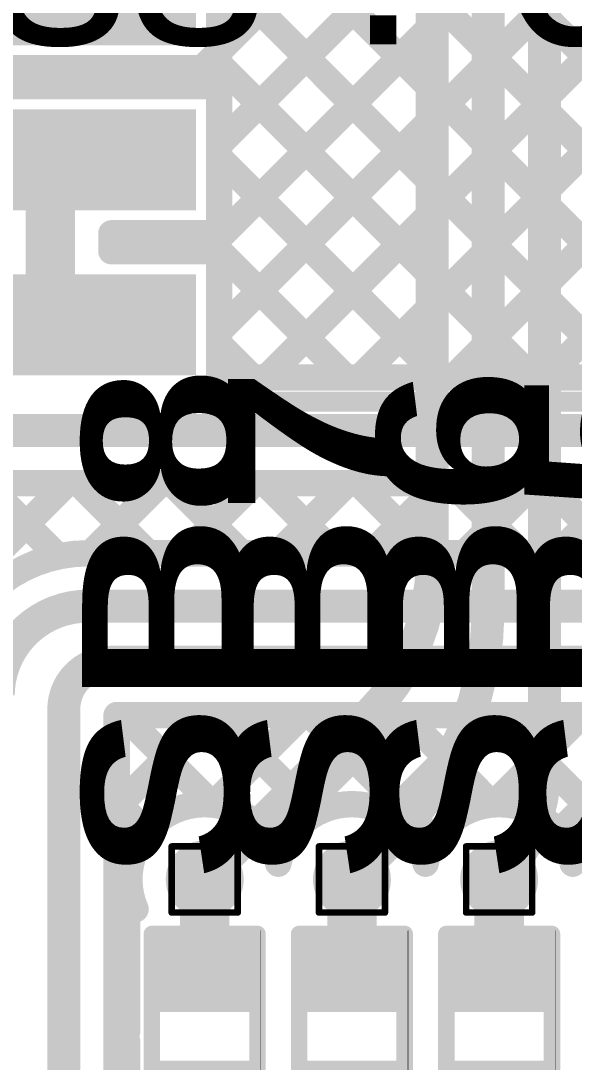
# Model space of a CAD drawing. Header units: inches. Extents: x -17 to 443, y -40 to 218.
# Drawn here: x 95.82 to 100.08, y 137.41 to 145.42 of the extents above; entities that cross this region are included whole.
import ezdxf

# ---------------------------------------------------------------- set-up
doc = ezdxf.new("R2010")
doc.units = ezdxf.units.IN
for name, color, linetype in [('Bottom Layer', 5, 'Continuous'), ('Drill Drawing', 1, 'Continuous'), ('Fabrication', 76, 'Continuous'), ('Top Layer', 1, 'Continuous'), ('Top Overlay', 2, 'Continuous'), ('Top Paste', 8, 'Continuous'), ('Top Solder', 216, 'Continuous'), ('Via Holes', 16, 'Continuous')]:
    doc.layers.add(name, color=color, linetype=linetype)
doc.styles.add('Arial', font='', dxfattribs={"height": 0.2})
doc.styles.add('Arial Black_Bold', font='', dxfattribs={"height": 0.2})
doc.styles.get('Arial').set_extended_font_data('Arial')
doc.styles.get('Arial Black_Bold').set_extended_font_data('Arial Black', bold=True)

# ---------------------------------------------------------------- blocks, each defined once
blk = doc.blocks.new('S______B______0402_14')
at = {"layer": 'Top Layer'}
for points in [[(-0.6985, -0.3175), (-0.6985, 0.3175), (-0.2413, 0.3175), (-0.2413, -0.3175)], [(0.2413, -0.3175), (0.2413, 0.3175), (0.6985, 0.3175), (0.6985, -0.3175)]]:
    blk.add_hatch(color=1, dxfattribs=at).paths.add_polyline_path(points)
at = {"layer": 'Top Paste'}
for points in [[(-0.6985, -0.3175), (-0.6985, 0.3175), (-0.2413, 0.3175), (-0.2413, -0.3175)], [(0.2413, -0.3175), (0.2413, 0.3175), (0.6985, 0.3175), (0.6985, -0.3175)]]:
    blk.add_hatch(color=8, dxfattribs=at).paths.add_polyline_path(points)
at = {"layer": 'Top Solder'}
for points in [[(-0.7535, -0.3725), (-0.7535, 0.3725), (-0.1863, 0.3725), (-0.1863, -0.3725)], [(0.1863, -0.3725), (0.1863, 0.3725), (0.7535, 0.3725), (0.7535, -0.3725)]]:
    blk.add_hatch(color=216, dxfattribs=at).paths.add_polyline_path(points)
at = {"layer": 'Top Overlay'}
for points in [[(-0.7874, 0.4064, 0.127, 0.127, 0), (0.7874, 0.4064, 0.127, 0.127, 0)], [(-0.7874, 0.4064, 0.127, 0.127, 0), (-0.7874, -0.4064, 0.127, 0.127, 0)], [(0.7874, 0.4064, 0.127, 0.127, 0), (0.7874, -0.4064, 0.127, 0.127, 0)], [(-0.7874, -0.4064, 0.127, 0.127, 0), (0.7874, -0.4064, 0.127, 0.127, 0)], [(-0.8128, -0.4318, 0.00323, 0.00323, 0), (0.8128, -0.4318, 0.00323, 0.00323, 0)]]:
    blk.add_lwpolyline(points, format="xyseb", dxfattribs=at)
for points in [[(-0.8191, 0.4064, 0.0635, 0.0635, 1), (-0.7556, 0.4064, 0.0635, 0.0635, 1)], [(-0.8191, 0.4064, 0.0635, 0.0635, 1), (-0.7556, 0.4064, 0.0635, 0.0635, 1)], [(0.7556, 0.4064, 0.0635, 0.0635, 1), (0.8191, 0.4064, 0.0635, 0.0635, 1)], [(0.7556, 0.4064, 0.0635, 0.0635, 1), (0.8191, 0.4064, 0.0635, 0.0635, 1)], [(-0.8191, -0.4064, 0.0635, 0.0635, 1), (-0.7556, -0.4064, 0.0635, 0.0635, 1)], [(-0.8191, -0.4064, 0.0635, 0.0635, 1), (-0.7556, -0.4064, 0.0635, 0.0635, 1)], [(0.7556, -0.4064, 0.0635, 0.0635, 1), (0.8191, -0.4064, 0.0635, 0.0635, 1)], [(0.7556, -0.4064, 0.0635, 0.0635, 1), (0.8191, -0.4064, 0.0635, 0.0635, 1)], [(-0.8136, -0.4318, 0.00161, 0.00161, 1), (-0.812, -0.4318, 0.00161, 0.00161, 1)], [(0.812, -0.4318, 0.00161, 0.00161, 1), (0.8136, -0.4318, 0.00161, 0.00161, 1)]]:
    blk.add_lwpolyline(points, format="xyseb", close=True, dxfattribs=at)
blk = doc.blocks.new('S______B______0402_15')
at = {"layer": 'Top Layer'}
for points in [[(-0.6985, -0.3175), (-0.6985, 0.3175), (-0.2413, 0.3175), (-0.2413, -0.3175)], [(0.2413, -0.3175), (0.2413, 0.3175), (0.6985, 0.3175), (0.6985, -0.3175)]]:
    blk.add_hatch(color=1, dxfattribs=at).paths.add_polyline_path(points)
at = {"layer": 'Top Paste'}
for points in [[(-0.6985, -0.3175), (-0.6985, 0.3175), (-0.2413, 0.3175), (-0.2413, -0.3175)], [(0.2413, -0.3175), (0.2413, 0.3175), (0.6985, 0.3175), (0.6985, -0.3175)]]:
    blk.add_hatch(color=8, dxfattribs=at).paths.add_polyline_path(points)
at = {"layer": 'Top Solder'}
for points in [[(-0.7535, -0.3725), (-0.7535, 0.3725), (-0.1863, 0.3725), (-0.1863, -0.3725)], [(0.1863, -0.3725), (0.1863, 0.3725), (0.7535, 0.3725), (0.7535, -0.3725)]]:
    blk.add_hatch(color=216, dxfattribs=at).paths.add_polyline_path(points)
at = {"layer": 'Top Overlay'}
for points in [[(-0.7874, 0.4064, 0.127, 0.127, 0), (0.7874, 0.4064, 0.127, 0.127, 0)], [(-0.7874, 0.4064, 0.127, 0.127, 0), (-0.7874, -0.4064, 0.127, 0.127, 0)], [(0.7874, 0.4064, 0.127, 0.127, 0), (0.7874, -0.4064, 0.127, 0.127, 0)], [(-0.7874, -0.4064, 0.127, 0.127, 0), (0.7874, -0.4064, 0.127, 0.127, 0)], [(-0.8128, -0.4318, 0.00323, 0.00323, 0), (0.8128, -0.4318, 0.00323, 0.00323, 0)]]:
    blk.add_lwpolyline(points, format="xyseb", dxfattribs=at)
for points in [[(-0.8191, 0.4064, 0.0635, 0.0635, 1), (-0.7556, 0.4064, 0.0635, 0.0635, 1)], [(-0.8191, 0.4064, 0.0635, 0.0635, 1), (-0.7556, 0.4064, 0.0635, 0.0635, 1)], [(0.7556, 0.4064, 0.0635, 0.0635, 1), (0.8191, 0.4064, 0.0635, 0.0635, 1)], [(0.7556, 0.4064, 0.0635, 0.0635, 1), (0.8191, 0.4064, 0.0635, 0.0635, 1)], [(-0.8191, -0.4064, 0.0635, 0.0635, 1), (-0.7556, -0.4064, 0.0635, 0.0635, 1)], [(-0.8191, -0.4064, 0.0635, 0.0635, 1), (-0.7556, -0.4064, 0.0635, 0.0635, 1)], [(0.7556, -0.4064, 0.0635, 0.0635, 1), (0.8191, -0.4064, 0.0635, 0.0635, 1)], [(0.7556, -0.4064, 0.0635, 0.0635, 1), (0.8191, -0.4064, 0.0635, 0.0635, 1)], [(-0.8136, -0.4318, 0.00161, 0.00161, 1), (-0.812, -0.4318, 0.00161, 0.00161, 1)], [(0.812, -0.4318, 0.00161, 0.00161, 1), (0.8136, -0.4318, 0.00161, 0.00161, 1)]]:
    blk.add_lwpolyline(points, format="xyseb", close=True, dxfattribs=at)
blk = doc.blocks.new('S______B______0402_16')
at = {"layer": 'Top Layer'}
for points in [[(-0.6985, -0.3175), (-0.6985, 0.3175), (-0.2413, 0.3175), (-0.2413, -0.3175)], [(0.2413, -0.3175), (0.2413, 0.3175), (0.6985, 0.3175), (0.6985, -0.3175)]]:
    blk.add_hatch(color=1, dxfattribs=at).paths.add_polyline_path(points)
at = {"layer": 'Top Paste'}
for points in [[(-0.6985, -0.3175), (-0.6985, 0.3175), (-0.2413, 0.3175), (-0.2413, -0.3175)], [(0.2413, -0.3175), (0.2413, 0.3175), (0.6985, 0.3175), (0.6985, -0.3175)]]:
    blk.add_hatch(color=8, dxfattribs=at).paths.add_polyline_path(points)
at = {"layer": 'Top Solder'}
for points in [[(-0.7535, -0.3725), (-0.7535, 0.3725), (-0.1863, 0.3725), (-0.1863, -0.3725)], [(0.1863, -0.3725), (0.1863, 0.3725), (0.7535, 0.3725), (0.7535, -0.3725)]]:
    blk.add_hatch(color=216, dxfattribs=at).paths.add_polyline_path(points)
at = {"layer": 'Top Overlay'}
for points in [[(-0.7874, 0.4064, 0.127, 0.127, 0), (0.7874, 0.4064, 0.127, 0.127, 0)], [(-0.7874, 0.4064, 0.127, 0.127, 0), (-0.7874, -0.4064, 0.127, 0.127, 0)], [(0.7874, 0.4064, 0.127, 0.127, 0), (0.7874, -0.4064, 0.127, 0.127, 0)], [(-0.7874, -0.4064, 0.127, 0.127, 0), (0.7874, -0.4064, 0.127, 0.127, 0)], [(-0.8128, -0.4318, 0.00323, 0.00323, 0), (0.8128, -0.4318, 0.00323, 0.00323, 0)]]:
    blk.add_lwpolyline(points, format="xyseb", dxfattribs=at)
for points in [[(-0.8191, 0.4064, 0.0635, 0.0635, 1), (-0.7556, 0.4064, 0.0635, 0.0635, 1)], [(-0.8191, 0.4064, 0.0635, 0.0635, 1), (-0.7556, 0.4064, 0.0635, 0.0635, 1)], [(0.7556, 0.4064, 0.0635, 0.0635, 1), (0.8191, 0.4064, 0.0635, 0.0635, 1)], [(0.7556, 0.4064, 0.0635, 0.0635, 1), (0.8191, 0.4064, 0.0635, 0.0635, 1)], [(-0.8191, -0.4064, 0.0635, 0.0635, 1), (-0.7556, -0.4064, 0.0635, 0.0635, 1)], [(-0.8191, -0.4064, 0.0635, 0.0635, 1), (-0.7556, -0.4064, 0.0635, 0.0635, 1)], [(0.7556, -0.4064, 0.0635, 0.0635, 1), (0.8191, -0.4064, 0.0635, 0.0635, 1)], [(0.7556, -0.4064, 0.0635, 0.0635, 1), (0.8191, -0.4064, 0.0635, 0.0635, 1)], [(-0.8136, -0.4318, 0.00161, 0.00161, 1), (-0.812, -0.4318, 0.00161, 0.00161, 1)], [(0.812, -0.4318, 0.00161, 0.00161, 1), (0.8136, -0.4318, 0.00161, 0.00161, 1)]]:
    blk.add_lwpolyline(points, format="xyseb", close=True, dxfattribs=at)
blk = doc.blocks.new('14_SO_26')
at = {"layer": 'Top Layer'}
for points in [[(-1.7501, -0.983), (-1.7501, -1.557), (-3.7881, -1.557), (-3.7881, -0.983)], [(-1.7501, -2.253), (-1.7501, -2.827), (-3.7881, -2.827), (-3.7881, -2.253)], [(-1.7501, -3.523), (-1.7501, -4.097), (-3.7881, -4.097), (-3.7881, -3.523)]]:
    blk.add_hatch(color=1, dxfattribs=at).paths.add_polyline_path(points)
at = {"layer": 'Top Paste'}
for points in [[(-1.7501, -0.983), (-1.7501, -1.557), (-3.7881, -1.557), (-3.7881, -0.983)], [(-1.7501, -2.253), (-1.7501, -2.827), (-3.7881, -2.827), (-3.7881, -2.253)], [(-1.7501, -3.523), (-1.7501, -4.097), (-3.7881, -4.097), (-3.7881, -3.523)]]:
    blk.add_hatch(color=8, dxfattribs=at).paths.add_polyline_path(points)
at = {"layer": 'Top Solder'}
for points in [[(-1.6485, -0.8814), (-1.6485, -1.6586), (-3.8897, -1.6586), (-3.8897, -0.8814)], [(-1.6485, -2.1514), (-1.6485, -2.9286), (-3.8897, -2.9286), (-3.8897, -2.1514)], [(-1.6485, -3.4214), (-1.6485, -4.1986), (-3.8897, -4.1986), (-3.8897, -3.4214)]]:
    blk.add_hatch(color=216, dxfattribs=at).paths.add_polyline_path(points)
at = {"layer": 'Top Overlay'}
blk.add_lwpolyline([(-1.5214, -4.4012, 0.1524, 0.1524, 0), (1.5214, -4.4012, 0.1524, 0.1524, 0)], format="xyseb", dxfattribs=at)
blk.add_lwpolyline([(-1.5595, -4.4012, 0.0762, 0.0762, 1), (-1.4833, -4.4012, 0.0762, 0.0762, 1)], format="xyseb", close=True, dxfattribs=at)

msp = doc.modelspace()

# ---------------------------------------------------------------- hatches: boundary and pattern name
at = {"layer": 'Bottom Layer'}
h = msp.add_hatch(color=5, dxfattribs=at)
edge = h.paths.add_edge_path()
edge.add_arc((97.2346, 138.8123), 0.3, 0, 360)
h = msp.add_hatch(color=5, dxfattribs=at)
edge = h.paths.add_edge_path()
edge.add_arc((98.3676, 138.8123), 0.3, 0, 360)
h = msp.add_hatch(color=5, dxfattribs=at)
edge = h.paths.add_edge_path()
edge.add_arc((99.5006, 138.8123), 0.3, 0, 360)
at = {"layer": 'Top Layer'}
h = msp.add_hatch(color=1, dxfattribs=at)
edge = h.paths.add_edge_path()
edge.add_arc((97.2346, 138.8123), 0.3, 0, 360)
h = msp.add_hatch(color=1, dxfattribs=at)
edge = h.paths.add_edge_path()
edge.add_arc((98.3676, 138.8123), 0.3, 0, 360)
h = msp.add_hatch(color=1, dxfattribs=at)
edge = h.paths.add_edge_path()
edge.add_arc((99.5006, 138.8123), 0.3, 0, 360)
at = {"layer": 'Via Holes'}
h = msp.add_hatch(color=7, dxfattribs=at)
edge = h.paths.add_edge_path()
edge.add_arc((97.2346, 138.8123), 0.15, 0, 360)
h = msp.add_hatch(color=7, dxfattribs=at)
edge = h.paths.add_edge_path()
edge.add_arc((98.3676, 138.8123), 0.15, 0, 360)
h = msp.add_hatch(color=7, dxfattribs=at)
edge = h.paths.add_edge_path()
edge.add_arc((99.5006, 138.8123), 0.15, 0, 360)

# ---------------------------------------------------------------- linework, layer by layer
at = {"layer": 'Bottom Layer'}
for points in [[(99.8489, 139.6531, 0.254, 0.254, 0), (99.8489, 158.6725, 0.254, 0.254, 0)], [(99.4171, 140.9152, 0.254, 0.254, 0), (99.4171, 157.5021, 0.254, 0.254, 0)], [(98.9853, 141.2654, 0.254, 0.254, 0), (98.9853, 157.0234, 0.254, 0.254, 0)], [(98.9853, 141.2654, 0.254, 0.254, -0.198716), (98.4895, 140.0672, 0.254, 0.254, 0)], [(99.4171, 140.9141, 0.254, 0.254, -0.198912), (98.673, 139.1177, 0.254, 0.254, 0)], [(99.4171, 140.9141, 0.254, 0.254, 0), (99.4171, 140.9152, 0.254, 0.254, 0)], [(97.2346, 138.8123, 0.254, 0.254, 0), (98.4886, 140.0663, 0.254, 0.254, 0)], [(98.4895, 140.0672, 0.254, 0.254, -0.000189), (98.4886, 140.0663, 0.254, 0.254, 0)], [(99.8489, 139.6531, 0.254, 0.254, -0.198912), (99.5006, 138.8123, 0.254, 0.254, 0)], [(98.3676, 138.8123, 0.254, 0.254, 0), (98.673, 139.1177, 0.254, 0.254, 0)]]:
    msp.add_lwpolyline(points, format="xyseb", dxfattribs=at)
for points in [[(98.9218, 141.2654, 0.127, 0.127, 1), (99.0488, 141.2654, 0.127, 0.127, 1)], [(98.9218, 141.2654, 0.127, 0.127, 1), (99.0488, 141.2654, 0.127, 0.127, 1)], [(99.3536, 140.9152, 0.127, 0.127, 1), (99.4806, 140.9152, 0.127, 0.127, 1)], [(99.3536, 140.9152, 0.127, 0.127, 1), (99.4806, 140.9152, 0.127, 0.127, 1)], [(99.3536, 140.9141, 0.127, 0.127, 1), (99.4806, 140.9141, 0.127, 0.127, 1)], [(99.3536, 140.9141, 0.127, 0.127, 1), (99.4806, 140.9141, 0.127, 0.127, 1)], [(98.4251, 140.0663, 0.127, 0.127, 1), (98.5521, 140.0663, 0.127, 0.127, 1)], [(98.4251, 140.0663, 0.127, 0.127, 1), (98.5521, 140.0663, 0.127, 0.127, 1)], [(98.426, 140.0672, 0.127, 0.127, 1), (98.553, 140.0672, 0.127, 0.127, 1)], [(98.426, 140.0672, 0.127, 0.127, 1), (98.553, 140.0672, 0.127, 0.127, 1)], [(99.7854, 139.6531, 0.127, 0.127, 1), (99.9124, 139.6531, 0.127, 0.127, 1)], [(99.7854, 139.6531, 0.127, 0.127, 1), (99.9124, 139.6531, 0.127, 0.127, 1)], [(98.6095, 139.1177, 0.127, 0.127, 1), (98.7365, 139.1177, 0.127, 0.127, 1)], [(98.6095, 139.1177, 0.127, 0.127, 1), (98.7365, 139.1177, 0.127, 0.127, 1)], [(97.1711, 138.8123, 0.127, 0.127, 1), (97.2981, 138.8123, 0.127, 0.127, 1)], [(98.3041, 138.8123, 0.127, 0.127, 1), (98.4311, 138.8123, 0.127, 0.127, 1)], [(99.4371, 138.8123, 0.127, 0.127, 1), (99.5641, 138.8123, 0.127, 0.127, 1)]]:
    msp.add_lwpolyline(points, format="xyseb", close=True, dxfattribs=at)
at = {"layer": 'Drill Drawing'}
for points in [[(96.9806, 139.0663, 0.0508, 0.0508, 0), (97.4886, 139.0663, 0.0508, 0.0508, 0)], [(96.9806, 138.5583, 0.0508, 0.0508, 0), (96.9806, 139.0663, 0.0508, 0.0508, 0)], [(97.4886, 138.5583, 0.0508, 0.0508, 0), (97.4886, 139.0663, 0.0508, 0.0508, 0)], [(98.1136, 139.0663, 0.0508, 0.0508, 0), (98.6216, 139.0663, 0.0508, 0.0508, 0)], [(98.1136, 138.5583, 0.0508, 0.0508, 0), (98.1136, 139.0663, 0.0508, 0.0508, 0)], [(98.6216, 138.5583, 0.0508, 0.0508, 0), (98.6216, 139.0663, 0.0508, 0.0508, 0)], [(99.2466, 139.0663, 0.0508, 0.0508, 0), (99.7546, 139.0663, 0.0508, 0.0508, 0)], [(99.2466, 138.5583, 0.0508, 0.0508, 0), (99.2466, 139.0663, 0.0508, 0.0508, 0)], [(99.7546, 138.5583, 0.0508, 0.0508, 0), (99.7546, 139.0663, 0.0508, 0.0508, 0)], [(96.9806, 138.5583, 0.0508, 0.0508, 0), (97.4886, 138.5583, 0.0508, 0.0508, 0)], [(98.1136, 138.5583, 0.0508, 0.0508, 0), (98.6216, 138.5583, 0.0508, 0.0508, 0)], [(99.2466, 138.5583, 0.0508, 0.0508, 0), (99.7546, 138.5583, 0.0508, 0.0508, 0)]]:
    msp.add_lwpolyline(points, format="xyseb", dxfattribs=at)
for points in [[(96.9679, 139.0663, 0.0254, 0.0254, 1), (96.9933, 139.0663, 0.0254, 0.0254, 1)], [(96.9679, 139.0663, 0.0254, 0.0254, 1), (96.9933, 139.0663, 0.0254, 0.0254, 1)], [(97.4759, 139.0663, 0.0254, 0.0254, 1), (97.5013, 139.0663, 0.0254, 0.0254, 1)], [(97.4759, 139.0663, 0.0254, 0.0254, 1), (97.5013, 139.0663, 0.0254, 0.0254, 1)], [(98.1009, 139.0663, 0.0254, 0.0254, 1), (98.1263, 139.0663, 0.0254, 0.0254, 1)], [(98.1009, 139.0663, 0.0254, 0.0254, 1), (98.1263, 139.0663, 0.0254, 0.0254, 1)], [(98.6089, 139.0663, 0.0254, 0.0254, 1), (98.6343, 139.0663, 0.0254, 0.0254, 1)], [(98.6089, 139.0663, 0.0254, 0.0254, 1), (98.6343, 139.0663, 0.0254, 0.0254, 1)], [(99.2339, 139.0663, 0.0254, 0.0254, 1), (99.2593, 139.0663, 0.0254, 0.0254, 1)], [(99.2339, 139.0663, 0.0254, 0.0254, 1), (99.2593, 139.0663, 0.0254, 0.0254, 1)], [(99.7419, 139.0663, 0.0254, 0.0254, 1), (99.7673, 139.0663, 0.0254, 0.0254, 1)], [(99.7419, 139.0663, 0.0254, 0.0254, 1), (99.7673, 139.0663, 0.0254, 0.0254, 1)], [(96.9679, 138.5583, 0.0254, 0.0254, 1), (96.9933, 138.5583, 0.0254, 0.0254, 1)], [(96.9679, 138.5583, 0.0254, 0.0254, 1), (96.9933, 138.5583, 0.0254, 0.0254, 1)], [(97.4759, 138.5583, 0.0254, 0.0254, 1), (97.5013, 138.5583, 0.0254, 0.0254, 1)], [(97.4759, 138.5583, 0.0254, 0.0254, 1), (97.5013, 138.5583, 0.0254, 0.0254, 1)], [(98.1009, 138.5583, 0.0254, 0.0254, 1), (98.1263, 138.5583, 0.0254, 0.0254, 1)], [(98.1009, 138.5583, 0.0254, 0.0254, 1), (98.1263, 138.5583, 0.0254, 0.0254, 1)], [(98.6089, 138.5583, 0.0254, 0.0254, 1), (98.6343, 138.5583, 0.0254, 0.0254, 1)], [(98.6089, 138.5583, 0.0254, 0.0254, 1), (98.6343, 138.5583, 0.0254, 0.0254, 1)], [(99.2339, 138.5583, 0.0254, 0.0254, 1), (99.2593, 138.5583, 0.0254, 0.0254, 1)], [(99.2339, 138.5583, 0.0254, 0.0254, 1), (99.2593, 138.5583, 0.0254, 0.0254, 1)], [(99.7419, 138.5583, 0.0254, 0.0254, 1), (99.7673, 138.5583, 0.0254, 0.0254, 1)], [(99.7419, 138.5583, 0.0254, 0.0254, 1), (99.7673, 138.5583, 0.0254, 0.0254, 1)]]:
    msp.add_lwpolyline(points, format="xyseb", close=True, dxfattribs=at)
at = {"layer": 'Top Layer'}
for points in [[(97.345, 146.525, 0.2032, 0.2032, 0), (100.2864, 143.5836, 0.2032, 0.2032, 0)], [(97.2447, 143.6459, 0.2032, 0.2032, 0), (99.9549, 146.3561, 0.2032, 0.2032, 0)], [(97.345, 145.183, 0.2032, 0.2032, 0), (98.518, 146.3561, 0.2032, 0.2032, 0)], [(97.345, 144.4646, 0.2032, 0.2032, 0), (99.2365, 146.3561, 0.2032, 0.2032, 0)], [(98.9507, 146.3561, 0.2032, 0.2032, 0), (100.391, 144.9159, 0.2032, 0.2032, 0)], [(98.2436, 146.3448, 0.2032, 0.2032, 0), (100.2864, 144.302, 0.2032, 0.2032, 0)], [(97.345, 145.0531, 0.2032, 0.2032, 0), (97.345, 146.1859, 0.2032, 0.2032, 0)], [(97.345, 143.0277, 0.2032, 0.2032, 0), (100.2864, 145.9692, 0.2032, 0.2032, 0)], [(97.345, 145.8066, 0.2032, 0.2032, 0), (100.2864, 142.8651, 0.2032, 0.2032, 0)], [(97.7092, 142.6735, 0.2032, 0.2032, 0), (100.2864, 145.2507, 0.2032, 0.2032, 0)], [(97.2151, 145.0531, 0.2032, 0.2032, 0), (97.345, 145.183, 0.2032, 0.2032, 0)], [(97.345, 145.0881, 0.2032, 0.2032, 0), (99.7596, 142.6735, 0.2032, 0.2032, 0)], [(95.1447, 145.0531, 0.2032, 0.2032, 0), (97.345, 145.0531, 0.2032, 0.2032, 0)], [(95.641, 144.9159, 0.2032, 0.2032, 0), (95.7782, 145.0531, 0.2032, 0.2032, 0)], [(95.9432, 145.0531, 0.2032, 0.2032, 0), (96.0804, 144.9159, 0.2032, 0.2032, 0)], [(96.3594, 144.9159, 0.2032, 0.2032, 0), (96.4966, 145.0531, 0.2032, 0.2032, 0)], [(96.6616, 145.0531, 0.2032, 0.2032, 0), (96.7988, 144.9159, 0.2032, 0.2032, 0)], [(97.0778, 144.9159, 0.2032, 0.2032, 0), (97.2151, 145.0531, 0.2032, 0.2032, 0)], [(94.7482, 144.9159, 0.2032, 0.2032, 0), (97.345, 144.9159, 0.2032, 0.2032, 0)], [(97.345, 143.7831, 0.2032, 0.2032, 0), (97.345, 144.9159, 0.2032, 0.2032, 0)], [(98.4276, 142.6735, 0.2032, 0.2032, 0), (100.2864, 144.5323, 0.2032, 0.2032, 0)], [(96.0466, 143.0795, 0.381, 0.381, 0), (96.0466, 144.3495, 0.381, 0.381, 0)], [(92.8566, 144.3495, 0.254, 0.254, 0), (96.0466, 144.3495, 0.254, 0.254, 0)], [(97.345, 144.3697, 0.2032, 0.2032, 0), (99.0412, 142.6735, 0.2032, 0.2032, 0)], [(99.146, 142.6735, 0.2032, 0.2032, 0), (100.2864, 143.8139, 0.2032, 0.2032, 0)], [(96.5165, 143.6459, 0.2032, 0.2032, 0), (96.5165, 143.7831, 0.2032, 0.2032, 0)], [(96.5165, 143.7831, 0.2032, 0.2032, 0), (97.345, 143.7831, 0.2032, 0.2032, 0)], [(96.5165, 143.7614, 0.2032, 0.2032, 0), (96.632, 143.6459, 0.2032, 0.2032, 0)], [(96.5263, 143.6459, 0.2032, 0.2032, 0), (96.6635, 143.7831, 0.2032, 0.2032, 0)], [(97.2132, 143.7831, 0.2032, 0.2032, 0), (98.3228, 142.6735, 0.2032, 0.2032, 0)], [(96.5165, 143.6459, 0.2032, 0.2032, 0), (97.345, 143.6459, 0.2032, 0.2032, 0)], [(97.345, 142.6735, 0.2032, 0.2032, 0), (97.345, 143.6459, 0.2032, 0.2032, 0)], [(99.8645, 142.6735, 0.2032, 0.2032, 0), (100.2864, 143.0955, 0.2032, 0.2032, 0)], [(97.345, 142.9329, 0.2032, 0.2032, 0), (97.6043, 142.6735, 0.2032, 0.2032, 0)], [(97.345, 142.6735, 0.2032, 0.2032, 0), (100.2864, 142.6735, 0.2032, 0.2032, 0)], [(92.9472, 142.2671, 0.254, 0.254, 0), (101.2159, 142.2671, 0.254, 0.254, 0)], [(92.9472, 141.8607, 0.2032, 0.2032, 0), (101.2159, 141.8607, 0.2032, 0.2032, 0)], [(94.1347, 139.8174, 0.2032, 0.2032, 0), (96.178, 141.8607, 0.2032, 0.2032, 0)], [(95.5435, 141.8607, 0.2032, 0.2032, 0), (96.1065, 141.2977, 0.2032, 0.2032, 0)], [(96.2619, 141.8607, 0.2032, 0.2032, 0), (96.8012, 141.3214, 0.2032, 0.2032, 0)], [(96.357, 141.3214, 0.2032, 0.2032, 0), (96.8964, 141.8607, 0.2032, 0.2032, 0)], [(96.9803, 141.8607, 0.2032, 0.2032, 0), (97.5197, 141.3214, 0.2032, 0.2032, 0)], [(97.0755, 141.3214, 0.2032, 0.2032, 0), (97.6148, 141.8607, 0.2032, 0.2032, 0)], [(97.6987, 141.8607, 0.2032, 0.2032, 0), (98.2381, 141.3214, 0.2032, 0.2032, 0)], [(97.7939, 141.3214, 0.2032, 0.2032, 0), (98.3332, 141.8607, 0.2032, 0.2032, 0)], [(98.4171, 141.8607, 0.2032, 0.2032, 0), (98.9565, 141.3214, 0.2032, 0.2032, 0)], [(98.5123, 141.3214, 0.2032, 0.2032, 0), (99.0517, 141.8607, 0.2032, 0.2032, 0)], [(99.1356, 141.8607, 0.2032, 0.2032, 0), (99.6749, 141.3214, 0.2032, 0.2032, 0)], [(99.2307, 141.3214, 0.2032, 0.2032, 0), (99.7701, 141.8607, 0.2032, 0.2032, 0)], [(99.854, 141.8607, 0.2032, 0.2032, 0), (100.3933, 141.3214, 0.2032, 0.2032, 0)], [(99.9491, 141.3214, 0.2032, 0.2032, 0), (100.4885, 141.8607, 0.2032, 0.2032, 0)], [(95.2392, 140.2277, 0.2032, 0.2032, -0.414214), (96.3328, 141.3214, 0.2032, 0.2032, 0)], [(96.3328, 141.3214, 0.2032, 0.2032, 0), (103.4203, 141.3214, 0.2032, 0.2032, 0)], [(95.6456, 140.2277, 0.254, 0.254, -0.414214), (96.3328, 140.915, 0.254, 0.254, 0)], [(96.3328, 140.915, 0.254, 0.254, 0), (103.4204, 140.915, 0.254, 0.254, 0)], [(96.1504, 140.1218, 0.254, 0.254, -0.414214), (96.5117, 140.4832, 0.254, 0.254, 0)], [(96.5117, 140.4832, 0.254, 0.254, 0), (103.5993, 140.4832, 0.254, 0.254, 0)], [(96.1504, 135.2692, 0.254, 0.254, 0), (96.1504, 140.1218, 0.254, 0.254, 0)], [(96.5568, 140.0768, 0.2032, 0.2032, 0), (103.5993, 140.0768, 0.2032, 0.2032, 0)], [(96.5568, 139.3658, 0.2032, 0.2032, 0), (97.2677, 140.0768, 0.2032, 0.2032, 0)], [(96.5568, 136.8565, 0.2032, 0.2032, 0), (96.5568, 140.0768, 0.2032, 0.2032, 0)], [(96.609, 140.0768, 0.2032, 0.2032, 0), (97.2975, 139.3882, 0.2032, 0.2032, 0)], [(97.2976, 139.3882, 0.2032, 0.2032, 0), (97.9861, 140.0768, 0.2032, 0.2032, 0)], [(97.3274, 140.0768, 0.2032, 0.2032, 0), (98.0857, 139.3185, 0.2032, 0.2032, 0)], [(97.7339, 139.1062, 0.2032, 0.2032, 0), (98.7045, 140.0768, 0.2032, 0.2032, 0)], [(98.0458, 140.0768, 0.2032, 0.2032, 0), (99.007, 139.1156, 0.2032, 0.2032, 0)], [(98.6592, 139.313, 0.2032, 0.2032, 0), (99.423, 140.0768, 0.2032, 0.2032, 0)], [(98.7643, 140.0768, 0.2032, 0.2032, 0), (99.4514, 139.3896, 0.2032, 0.2032, 0)], [(99.4544, 139.3898, 0.2032, 0.2032, 0), (100.1414, 140.0768, 0.2032, 0.2032, 0)], [(99.4827, 140.0768, 0.2032, 0.2032, 0), (100.2847, 139.2748, 0.2032, 0.2032, 0)], [(99.9549, 139.1719, 0.2032, 0.2032, 0), (100.8598, 140.0768, 0.2032, 0.2032, 0)], [(96.5568, 139.4106, 0.2032, 0.2032, 0), (96.7871, 139.1803, 0.2032, 0.2032, 0)], [(96.7022, 138.5837, 0.2032, 0.2032, -1.10215), (97.8011, 138.9338, 0.2032, 0.2032, 0)], [(97.8011, 138.9338, 0.2032, 0.2032, -0.8082), (98.9341, 138.9338, 0.2032, 0.2032, 0)], [(98.9341, 138.9338, 0.2032, 0.2032, -0.8082), (100.0671, 138.9338, 0.2032, 0.2032, 0)], [(100.0671, 138.9338, 0.2032, 0.2032, -0.8082), (101.2002, 138.9338, 0.2032, 0.2032, 0)], [(97.2346, 138.0757, 0.381, 0.381, 0), (97.2346, 138.8123, 0.381, 0.381, 0)], [(98.3676, 138.0757, 0.381, 0.381, 0), (98.3676, 138.8123, 0.381, 0.381, 0)], [(99.5006, 138.0757, 0.381, 0.381, 0), (99.5006, 138.8123, 0.381, 0.381, 0)], [(96.5568, 138.6474, 0.2032, 0.2032, 0), (96.6586, 138.7493, 0.2032, 0.2032, 0)], [(96.5568, 138.6922, 0.2032, 0.2032, 0), (96.6653, 138.5837, 0.2032, 0.2032, 0)], [(96.6377, 137.6439, 0.2032, 0.2032, 0), (96.6377, 138.5837, 0.2032, 0.2032, 0)], [(96.5568, 137.929, 0.2032, 0.2032, 0), (96.6377, 138.0099, 0.2032, 0.2032, 0)], [(96.5568, 137.9737, 0.2032, 0.2032, 0), (96.6377, 137.8928, 0.2032, 0.2032, 0)], [(96.6377, 136.8565, 0.2032, 0.2032, 0), (96.6377, 137.5677, 0.2032, 0.2032, 0)]]:
    msp.add_lwpolyline(points, format="xyseb", dxfattribs=at)
for points in [[(97.2942, 145.183, 0.1016, 0.1016, 1), (97.3958, 145.183, 0.1016, 0.1016, 1)], [(97.2942, 145.183, 0.1016, 0.1016, 1), (97.3958, 145.183, 0.1016, 0.1016, 1)], [(97.2942, 145.0881, 0.1016, 0.1016, 1), (97.3958, 145.0881, 0.1016, 0.1016, 1)], [(95.7274, 145.0531, 0.1016, 0.1016, 1), (95.829, 145.0531, 0.1016, 0.1016, 1)], [(95.8924, 145.0531, 0.1016, 0.1016, 1), (95.994, 145.0531, 0.1016, 0.1016, 1)], [(96.4458, 145.0531, 0.1016, 0.1016, 1), (96.5474, 145.0531, 0.1016, 0.1016, 1)], [(96.6108, 145.0531, 0.1016, 0.1016, 1), (96.7124, 145.0531, 0.1016, 0.1016, 1)], [(97.1643, 145.0531, 0.1016, 0.1016, 1), (97.2659, 145.0531, 0.1016, 0.1016, 1)], [(97.1643, 145.0531, 0.1016, 0.1016, 1), (97.2659, 145.0531, 0.1016, 0.1016, 1)], [(97.2942, 145.0531, 0.1016, 0.1016, 1), (97.3958, 145.0531, 0.1016, 0.1016, 1)], [(97.2942, 145.0531, 0.1016, 0.1016, 1), (97.3958, 145.0531, 0.1016, 0.1016, 1)], [(96.0296, 144.9159, 0.1016, 0.1016, 1), (96.1312, 144.9159, 0.1016, 0.1016, 1)], [(96.3086, 144.9159, 0.1016, 0.1016, 1), (96.4102, 144.9159, 0.1016, 0.1016, 1)], [(96.748, 144.9159, 0.1016, 0.1016, 1), (96.8496, 144.9159, 0.1016, 0.1016, 1)], [(97.027, 144.9159, 0.1016, 0.1016, 1), (97.1286, 144.9159, 0.1016, 0.1016, 1)], [(97.2942, 144.9159, 0.1016, 0.1016, 1), (97.3958, 144.9159, 0.1016, 0.1016, 1)], [(97.2942, 144.9159, 0.1016, 0.1016, 1), (97.3958, 144.9159, 0.1016, 0.1016, 1)], [(95.9513, 144.3495, 0.1905, 0.1905, 1), (96.1418, 144.3495, 0.1905, 0.1905, 1)], [(97.2942, 144.4646, 0.1016, 0.1016, 1), (97.3958, 144.4646, 0.1016, 0.1016, 1)], [(95.9831, 144.3495, 0.127, 0.127, 1), (96.1101, 144.3495, 0.127, 0.127, 1)], [(97.2942, 144.3697, 0.1016, 0.1016, 1), (97.3958, 144.3697, 0.1016, 0.1016, 1)], [(96.4657, 143.7831, 0.1016, 0.1016, 1), (96.5673, 143.7831, 0.1016, 0.1016, 1)], [(96.4657, 143.7831, 0.1016, 0.1016, 1), (96.5673, 143.7831, 0.1016, 0.1016, 1)], [(96.4657, 143.7614, 0.1016, 0.1016, 1), (96.5673, 143.7614, 0.1016, 0.1016, 1)], [(96.6127, 143.7831, 0.1016, 0.1016, 1), (96.7143, 143.7831, 0.1016, 0.1016, 1)], [(97.1624, 143.7831, 0.1016, 0.1016, 1), (97.264, 143.7831, 0.1016, 0.1016, 1)], [(97.2942, 143.7831, 0.1016, 0.1016, 1), (97.3958, 143.7831, 0.1016, 0.1016, 1)], [(97.2942, 143.7831, 0.1016, 0.1016, 1), (97.3958, 143.7831, 0.1016, 0.1016, 1)], [(96.4657, 143.6459, 0.1016, 0.1016, 1), (96.5673, 143.6459, 0.1016, 0.1016, 1)], [(96.4657, 143.6459, 0.1016, 0.1016, 1), (96.5673, 143.6459, 0.1016, 0.1016, 1)], [(96.4755, 143.6459, 0.1016, 0.1016, 1), (96.5771, 143.6459, 0.1016, 0.1016, 1)], [(96.5812, 143.6459, 0.1016, 0.1016, 1), (96.6828, 143.6459, 0.1016, 0.1016, 1)], [(97.1939, 143.6459, 0.1016, 0.1016, 1), (97.2955, 143.6459, 0.1016, 0.1016, 1)], [(97.2942, 143.6459, 0.1016, 0.1016, 1), (97.3958, 143.6459, 0.1016, 0.1016, 1)], [(97.2942, 143.6459, 0.1016, 0.1016, 1), (97.3958, 143.6459, 0.1016, 0.1016, 1)], [(95.9513, 143.0795, 0.1905, 0.1905, 1), (96.1418, 143.0795, 0.1905, 0.1905, 1)], [(97.2942, 143.0277, 0.1016, 0.1016, 1), (97.3958, 143.0277, 0.1016, 0.1016, 1)], [(97.2942, 142.9329, 0.1016, 0.1016, 1), (97.3958, 142.9329, 0.1016, 0.1016, 1)], [(97.2942, 142.6735, 0.1016, 0.1016, 1), (97.3958, 142.6735, 0.1016, 0.1016, 1)], [(97.2942, 142.6735, 0.1016, 0.1016, 1), (97.3958, 142.6735, 0.1016, 0.1016, 1)], [(97.5535, 142.6735, 0.1016, 0.1016, 1), (97.6551, 142.6735, 0.1016, 0.1016, 1)], [(97.6584, 142.6735, 0.1016, 0.1016, 1), (97.76, 142.6735, 0.1016, 0.1016, 1)], [(98.272, 142.6735, 0.1016, 0.1016, 1), (98.3736, 142.6735, 0.1016, 0.1016, 1)], [(98.3768, 142.6735, 0.1016, 0.1016, 1), (98.4784, 142.6735, 0.1016, 0.1016, 1)], [(98.9904, 142.6735, 0.1016, 0.1016, 1), (99.092, 142.6735, 0.1016, 0.1016, 1)], [(99.0952, 142.6735, 0.1016, 0.1016, 1), (99.1968, 142.6735, 0.1016, 0.1016, 1)], [(99.7088, 142.6735, 0.1016, 0.1016, 1), (99.8104, 142.6735, 0.1016, 0.1016, 1)], [(99.8137, 142.6735, 0.1016, 0.1016, 1), (99.9153, 142.6735, 0.1016, 0.1016, 1)], [(96.1272, 141.8607, 0.1016, 0.1016, 1), (96.2288, 141.8607, 0.1016, 0.1016, 1)], [(96.2111, 141.8607, 0.1016, 0.1016, 1), (96.3127, 141.8607, 0.1016, 0.1016, 1)], [(96.8456, 141.8607, 0.1016, 0.1016, 1), (96.9472, 141.8607, 0.1016, 0.1016, 1)], [(96.9295, 141.8607, 0.1016, 0.1016, 1), (97.0311, 141.8607, 0.1016, 0.1016, 1)], [(97.564, 141.8607, 0.1016, 0.1016, 1), (97.6656, 141.8607, 0.1016, 0.1016, 1)], [(97.6479, 141.8607, 0.1016, 0.1016, 1), (97.7495, 141.8607, 0.1016, 0.1016, 1)], [(98.2824, 141.8607, 0.1016, 0.1016, 1), (98.384, 141.8607, 0.1016, 0.1016, 1)], [(98.3663, 141.8607, 0.1016, 0.1016, 1), (98.4679, 141.8607, 0.1016, 0.1016, 1)], [(99.0009, 141.8607, 0.1016, 0.1016, 1), (99.1025, 141.8607, 0.1016, 0.1016, 1)], [(99.0848, 141.8607, 0.1016, 0.1016, 1), (99.1864, 141.8607, 0.1016, 0.1016, 1)], [(99.7193, 141.8607, 0.1016, 0.1016, 1), (99.8209, 141.8607, 0.1016, 0.1016, 1)], [(99.8032, 141.8607, 0.1016, 0.1016, 1), (99.9048, 141.8607, 0.1016, 0.1016, 1)], [(96.282, 141.3214, 0.1016, 0.1016, 1), (96.3836, 141.3214, 0.1016, 0.1016, 1)], [(96.282, 141.3214, 0.1016, 0.1016, 1), (96.3836, 141.3214, 0.1016, 0.1016, 1)], [(96.3062, 141.3214, 0.1016, 0.1016, 1), (96.4078, 141.3214, 0.1016, 0.1016, 1)], [(96.7504, 141.3214, 0.1016, 0.1016, 1), (96.852, 141.3214, 0.1016, 0.1016, 1)], [(97.0247, 141.3214, 0.1016, 0.1016, 1), (97.1263, 141.3214, 0.1016, 0.1016, 1)], [(97.4689, 141.3214, 0.1016, 0.1016, 1), (97.5705, 141.3214, 0.1016, 0.1016, 1)], [(97.7431, 141.3214, 0.1016, 0.1016, 1), (97.8447, 141.3214, 0.1016, 0.1016, 1)], [(98.1873, 141.3214, 0.1016, 0.1016, 1), (98.2889, 141.3214, 0.1016, 0.1016, 1)], [(98.4615, 141.3214, 0.1016, 0.1016, 1), (98.5631, 141.3214, 0.1016, 0.1016, 1)], [(98.9057, 141.3214, 0.1016, 0.1016, 1), (99.0073, 141.3214, 0.1016, 0.1016, 1)], [(99.1799, 141.3214, 0.1016, 0.1016, 1), (99.2815, 141.3214, 0.1016, 0.1016, 1)], [(99.6241, 141.3214, 0.1016, 0.1016, 1), (99.7257, 141.3214, 0.1016, 0.1016, 1)], [(99.8983, 141.3214, 0.1016, 0.1016, 1), (99.9999, 141.3214, 0.1016, 0.1016, 1)], [(96.0557, 141.2977, 0.1016, 0.1016, 1), (96.1573, 141.2977, 0.1016, 0.1016, 1)], [(96.2693, 140.915, 0.127, 0.127, 1), (96.3963, 140.915, 0.127, 0.127, 1)], [(96.2693, 140.915, 0.127, 0.127, 1), (96.3963, 140.915, 0.127, 0.127, 1)], [(96.4482, 140.4832, 0.127, 0.127, 1), (96.5752, 140.4832, 0.127, 0.127, 1)], [(96.4482, 140.4832, 0.127, 0.127, 1), (96.5752, 140.4832, 0.127, 0.127, 1)], [(96.0869, 140.1218, 0.127, 0.127, 1), (96.2139, 140.1218, 0.127, 0.127, 1)], [(96.0869, 140.1218, 0.127, 0.127, 1), (96.2139, 140.1218, 0.127, 0.127, 1)], [(96.506, 140.0768, 0.1016, 0.1016, 1), (96.6076, 140.0768, 0.1016, 0.1016, 1)], [(96.506, 140.0768, 0.1016, 0.1016, 1), (96.6076, 140.0768, 0.1016, 0.1016, 1)], [(96.5582, 140.0768, 0.1016, 0.1016, 1), (96.6598, 140.0768, 0.1016, 0.1016, 1)], [(97.2169, 140.0768, 0.1016, 0.1016, 1), (97.3185, 140.0768, 0.1016, 0.1016, 1)], [(97.2766, 140.0768, 0.1016, 0.1016, 1), (97.3782, 140.0768, 0.1016, 0.1016, 1)], [(97.9353, 140.0768, 0.1016, 0.1016, 1), (98.0369, 140.0768, 0.1016, 0.1016, 1)], [(97.995, 140.0768, 0.1016, 0.1016, 1), (98.0966, 140.0768, 0.1016, 0.1016, 1)], [(98.6537, 140.0768, 0.1016, 0.1016, 1), (98.7553, 140.0768, 0.1016, 0.1016, 1)], [(98.7135, 140.0768, 0.1016, 0.1016, 1), (98.8151, 140.0768, 0.1016, 0.1016, 1)], [(99.3722, 140.0768, 0.1016, 0.1016, 1), (99.4738, 140.0768, 0.1016, 0.1016, 1)], [(99.4319, 140.0768, 0.1016, 0.1016, 1), (99.5335, 140.0768, 0.1016, 0.1016, 1)], [(100.0906, 140.0768, 0.1016, 0.1016, 1), (100.1922, 140.0768, 0.1016, 0.1016, 1)], [(96.506, 139.4106, 0.1016, 0.1016, 1), (96.6076, 139.4106, 0.1016, 0.1016, 1)], [(97.2467, 139.3882, 0.1016, 0.1016, 1), (97.3483, 139.3882, 0.1016, 0.1016, 1)], [(97.2468, 139.3882, 0.1016, 0.1016, 1), (97.3484, 139.3882, 0.1016, 0.1016, 1)], [(99.4006, 139.3896, 0.1016, 0.1016, 1), (99.5022, 139.3896, 0.1016, 0.1016, 1)], [(99.4036, 139.3898, 0.1016, 0.1016, 1), (99.5052, 139.3898, 0.1016, 0.1016, 1)], [(96.506, 139.3658, 0.1016, 0.1016, 1), (96.6076, 139.3658, 0.1016, 0.1016, 1)], [(98.0349, 139.3185, 0.1016, 0.1016, 1), (98.1365, 139.3185, 0.1016, 0.1016, 1)], [(98.6084, 139.313, 0.1016, 0.1016, 1), (98.71, 139.313, 0.1016, 0.1016, 1)], [(96.7363, 139.1803, 0.1016, 0.1016, 1), (96.8379, 139.1803, 0.1016, 0.1016, 1)], [(99.9041, 139.1719, 0.1016, 0.1016, 1), (100.0057, 139.1719, 0.1016, 0.1016, 1)], [(97.6831, 139.1062, 0.1016, 0.1016, 1), (97.7847, 139.1062, 0.1016, 0.1016, 1)], [(98.9562, 139.1156, 0.1016, 0.1016, 1), (99.0578, 139.1156, 0.1016, 0.1016, 1)], [(97.1394, 138.8123, 0.1905, 0.1905, 1), (97.3299, 138.8123, 0.1905, 0.1905, 1)], [(97.7503, 138.9338, 0.1016, 0.1016, 1), (97.8519, 138.9338, 0.1016, 0.1016, 1)], [(97.7503, 138.9338, 0.1016, 0.1016, 1), (97.8519, 138.9338, 0.1016, 0.1016, 1)], [(98.2724, 138.8123, 0.1905, 0.1905, 1), (98.4629, 138.8123, 0.1905, 0.1905, 1)], [(98.8833, 138.9338, 0.1016, 0.1016, 1), (98.9849, 138.9338, 0.1016, 0.1016, 1)], [(98.8833, 138.9338, 0.1016, 0.1016, 1), (98.9849, 138.9338, 0.1016, 0.1016, 1)], [(99.4054, 138.8123, 0.1905, 0.1905, 1), (99.5959, 138.8123, 0.1905, 0.1905, 1)], [(100.0163, 138.9338, 0.1016, 0.1016, 1), (100.1179, 138.9338, 0.1016, 0.1016, 1)], [(100.0163, 138.9338, 0.1016, 0.1016, 1), (100.1179, 138.9338, 0.1016, 0.1016, 1)], [(96.6078, 138.7493, 0.1016, 0.1016, 1), (96.7094, 138.7493, 0.1016, 0.1016, 1)], [(96.506, 138.6922, 0.1016, 0.1016, 1), (96.6076, 138.6922, 0.1016, 0.1016, 1)], [(96.506, 138.6474, 0.1016, 0.1016, 1), (96.6076, 138.6474, 0.1016, 0.1016, 1)], [(96.5869, 138.5837, 0.1016, 0.1016, 1), (96.6885, 138.5837, 0.1016, 0.1016, 1)], [(96.6145, 138.5837, 0.1016, 0.1016, 1), (96.7161, 138.5837, 0.1016, 0.1016, 1)], [(96.6514, 138.5837, 0.1016, 0.1016, 1), (96.753, 138.5837, 0.1016, 0.1016, 1)], [(97.1394, 138.0757, 0.1905, 0.1905, 1), (97.3299, 138.0757, 0.1905, 0.1905, 1)], [(98.2724, 138.0757, 0.1905, 0.1905, 1), (98.4629, 138.0757, 0.1905, 0.1905, 1)], [(99.4054, 138.0757, 0.1905, 0.1905, 1), (99.5959, 138.0757, 0.1905, 0.1905, 1)], [(96.506, 137.9737, 0.1016, 0.1016, 1), (96.6076, 137.9737, 0.1016, 0.1016, 1)], [(96.5869, 138.0099, 0.1016, 0.1016, 1), (96.6885, 138.0099, 0.1016, 0.1016, 1)], [(96.506, 137.929, 0.1016, 0.1016, 1), (96.6076, 137.929, 0.1016, 0.1016, 1)], [(96.5869, 137.8928, 0.1016, 0.1016, 1), (96.6885, 137.8928, 0.1016, 0.1016, 1)], [(96.5869, 137.6439, 0.1016, 0.1016, 1), (96.6885, 137.6439, 0.1016, 0.1016, 1)], [(96.5869, 137.5677, 0.1016, 0.1016, 1), (96.6885, 137.5677, 0.1016, 0.1016, 1)]]:
    msp.add_lwpolyline(points, format="xyseb", close=True, dxfattribs=at)

# ---------------------------------------------------------------- block references
msp.add_blockref('14_SO_26', (98.8157, 146.8895))
at = {"rotation": 90}
for name, p in [('S______B______0402_14', (97.2346, 137.6058)), ('S______B______0402_15', (98.3676, 137.6058)), ('S______B______0402_16', (99.5006, 137.6058))]:
    msp.add_blockref(name, p, dxfattribs=at)

# ---------------------------------------------------------------- texts
at = {"layer": 'Fabrication', "style": 'Arial'}
msp.add_text('Thickness : 0.20mm', height=1.524, dxfattribs=at).set_placement((88.138, 145.2372))
at = {"layer": 'Top Overlay', "style": 'Arial Black_Bold'}
for s, p in [('SB8', (97.5615, 138.8017)), ('SB5', (100.9647, 138.8017)), ('SB7', (98.6848, 138.8017)), ('SB6', (99.833, 138.8017))]:
    msp.add_text(s, height=1.27, rotation=90, dxfattribs=at).set_placement(p)

doc.saveas('drawing.dxf')
